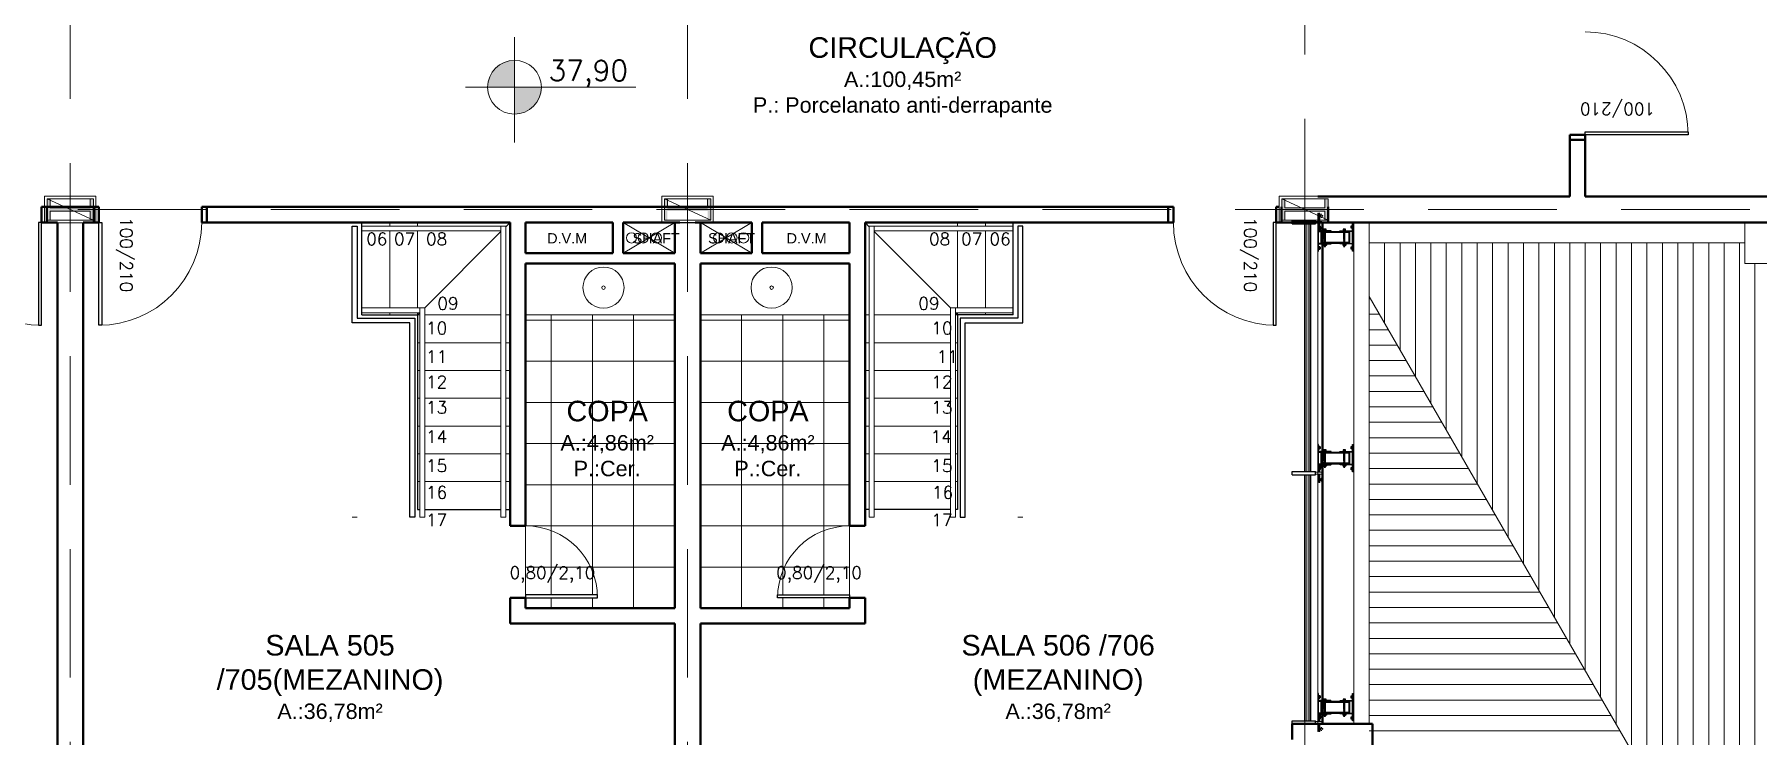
# Model space of a CAD drawing. Header units: millimetres. Extents: x 705 to 840, y 133 to 501.
# Drawn here: x 740.84 to 757.59, y 289.51 to 296.33 of the extents above; entities that cross this region are included whole.
import ezdxf

# ---------------------------------------------------------------- set-up
doc = ezdxf.new("R2010")
doc.units = ezdxf.units.MM
doc.header["$LTSCALE"] = 10
doc.linetypes.add('DASHED2', pattern=[0.375, 0.25, -0.125])
doc.layers.get('0').update_dxf_attribs({"color": 90})
doc.layers.add('ACCESORIO', color=90, linetype='Continuous')
doc.layers.add('VIDRO', color=140, linetype='Continuous')
for name, color, linetype, lineweight in [('CINZA', 252, 'Continuous', 13), ('cinza 03', 252, 'Continuous', 13), ('COTA', 90, 'Continuous', 9), ('HACHT', 90, 'Continuous', 9), ('HID', 16, 'Continuous', 20), ('linha estutura', 252, 'Continuous', 13), ('PAREDES', 50, 'Continuous', 50), ('PAREDES 2', 50, 'Continuous', 50), ('Pilares', 16, 'Continuous', 20), ('pn 02', 16, 'Continuous', 20), ('PN-01', 90, 'Continuous', 13), ('PN-03', 180, 'Continuous', 30), ('texto', 16, 'Continuous', 20)]:
    doc.layers.add(name, color=color, linetype=linetype, lineweight=lineweight)
doc.styles.get("Standard").update_dxf_attribs({"font": 'simplex.shx'})

# ---------------------------------------------------------------- blocks, each defined once
blk = doc.blocks.new('SPIDER')
at = {"layer": 'HACHT'}
blk.add_line((-0.289, -0.009), (-0.289, 0.009), dxfattribs=at)
at = {"layer": 'PN-01'}
for p, q in [((-0.264, 0.063), (-0.304, 0.063)), ((-0.293, 0.067), (-0.299, 0.07)), ((-0.294, 0.066), (-0.299, 0.069)), ((-0.264, 0.064), (-0.299, 0.064)), ((-0.264, 0.062), (-0.299, 0.062)), ((-0.294, 0.06), (-0.299, 0.058)), ((-0.293, 0.059), (-0.299, 0.056)), ((-0.264, 0.064), (-0.298, 0.064)), ((-0.289, 0.066), (-0.294, 0.066)), ((-0.289, 0.06), (-0.294, 0.06)), ((-0.289, 0.067), (-0.293, 0.067)), ((-0.289, 0.059), (-0.293, 0.059)), ((-0.283, 0.079), (-0.289, 0.079)), ((-0.283, 0.048), (-0.289, 0.048)), ((-0.228, 0.009), (-0.289, 0.009)), ((-0.279, 0.072), (-0.283, 0.079)), ((-0.279, 0.055), (-0.283, 0.048)), ((-0.27, 0.072), (-0.279, 0.072)), ((-0.27, 0.055), (-0.279, 0.055)), ((-0.264, 0.089), (-0.27, 0.089)), ((-0.27, 0.089), (-0.27, 0.009)), ((-0.264, 0.078), (-0.27, 0.078)), ((-0.264, 0.048), (-0.27, 0.048)), ((-0.264, 0.034), (-0.27, 0.034)), ((-0.264, 0.089), (-0.264, 0.009)), ((-0.258, 0.072), (-0.264, 0.076)), ((-0.258, 0.055), (-0.264, 0.051)), ((-0.262, 0.074), (-0.262, 0.052)), ((-0.261, 0.074), (-0.261, 0.053)), ((-0.26, 0.073), (-0.26, 0.053)), ((-0.258, 0.089), (-0.252, 0.089)), ((-0.258, 0.089), (-0.258, 0.08)), ((-0.258, 0.08), (-0.258, 0.047)), ((-0.258, 0.047), (-0.258, 0.009)), ((-0.258, 0.034), (-0.252, 0.034)), ((-0.252, 0.089), (-0.252, 0.009)), ((-0.264, -0.063), (-0.304, -0.063)), ((-0.293, -0.059), (-0.299, -0.056)), ((-0.294, -0.06), (-0.299, -0.058)), ((-0.264, -0.062), (-0.299, -0.062)), ((-0.264, -0.064), (-0.299, -0.064)), ((-0.294, -0.066), (-0.299, -0.069)), ((-0.293, -0.067), (-0.299, -0.07)), ((-0.264, -0.064), (-0.298, -0.064)), ((-0.289, -0.06), (-0.294, -0.06)), ((-0.289, -0.066), (-0.294, -0.066)), ((-0.289, -0.059), (-0.293, -0.059)), ((-0.289, -0.067), (-0.293, -0.067)), ((-0.228, -0.009), (-0.289, -0.009)), ((-0.283, -0.048), (-0.289, -0.048)), ((-0.283, -0.079), (-0.289, -0.079)), ((-0.279, -0.055), (-0.283, -0.048)), ((-0.279, -0.072), (-0.283, -0.079)), ((-0.27, -0.055), (-0.279, -0.055)), ((-0.27, -0.072), (-0.279, -0.072)), ((-0.27, -0.089), (-0.27, -0.009)), ((-0.264, -0.034), (-0.27, -0.034)), ((-0.264, -0.048), (-0.27, -0.048)), ((-0.264, -0.078), (-0.27, -0.078)), ((-0.264, -0.089), (-0.27, -0.089)), ((-0.264, -0.089), (-0.264, -0.009)), ((-0.258, -0.055), (-0.264, -0.051)), ((-0.258, -0.072), (-0.264, -0.076)), ((-0.262, -0.074), (-0.262, -0.052)), ((-0.261, -0.074), (-0.261, -0.053)), ((-0.26, -0.073), (-0.26, -0.053)), ((-0.258, -0.047), (-0.258, -0.009)), ((-0.258, -0.034), (-0.252, -0.034)), ((-0.258, -0.08), (-0.258, -0.047)), ((-0.258, -0.089), (-0.258, -0.08)), ((-0.258, -0.089), (-0.252, -0.089)), ((-0.252, -0.089), (-0.252, -0.009))]:
    blk.add_line(p, q, dxfattribs=at)
at = {"layer": 'PN-03'}
for p, q in [((-0.228, -0.015), (-0.228, 0.015)), ((0, 0.015), (-0.228, 0.015)), ((0, -0.015), (0, 0.015)), ((0, -0.015), (-0.228, -0.015))]:
    blk.add_line(p, q, dxfattribs=at)
blk = doc.blocks.new('BLO253')
blk.add_lwpolyline([(39.6, 2, -0.4142136), (40.6, 1, 0.4142136), (41.6, 0), (91.5, 0, 0.4142136), (92.5, 1), (92.5, 4, 0.4142136), (91.5, 5), (49.6, 5, -0.4142136), (44.6, 10), (44.6, 89, 0.4142136), (43.6, 90), (41.6, 90, 0.4142136), (40.6, 89), (40.6, 6.5, -0.4142136), (39.1, 5), (-39.1, 5, -0.4142136), (-40.6, 6.5), (-40.6, 89, 0.4142136), (-41.6, 90), (-43.6, 90, 0.4142136), (-44.6, 89), (-44.6, 10, -0.4142136), (-49.6, 5), (-91.5, 5, 0.4142136), (-92.5, 4), (-92.5, 1, 0.4142136), (-91.5, 0), (-41.6, 0, 0.4142136), (-40.6, 1, -0.4142136), (-39.6, 2)], format="xyb", close=True)
blk = doc.blocks.new('CAB-BUL')
for p, q in [((-6, 11), (6, 11)), ((-4, 2), (-4, 9)), ((-4, 1), (-4, 2)), ((4, 2), (4, 9)), ((4, 1), (4, 2))]:
    blk.add_line(p, q)
blk.add_lwpolyline([(-9, 1), (9, 1), (9, 0), (-9, 0)], close=True)
blk.add_lwpolyline([(8, 9, 0.888889), (4, 9, 0.50025), (-4, 9, 0.88987), (-8, 9), (-8, 2), (8, 2)], format="xyb", close=True)
blk = doc.blocks.new('TUERCA')
for p, q in [((-7, -2), (7, -2)), ((7, -10), (-7, -10)), ((-5, -11), (3, -10)), ((-5, -12), (4, -11)), ((-5, -13), (4, -12)), ((-5, -14), (4, -13)), ((-5, -16), (4, -14)), ((-4, -8), (-4, -3)), ((-3, -16), (4, -16)), ((4, -3), (4, -8))]:
    blk.add_line(p, q)
blk.add_lwpolyline([(-9, 0), (9, 0), (9, -2), (-9, -2)], close=True)
blk.add_lwpolyline([(-4, -8, -0.666895), (-9, -8), (-9, -3, -0.666895), (-4, -3, -0.349005), (4, -3, -0.666667), (9, -3), (9, -8, -0.666667), (4, -8, -0.349005)], format="xyb", close=True)
blk.add_lwpolyline([(-4, -10), (-3, -10), (-5, -11), (-3, -11), (-5, -12), (-3, -12), (-5, -13), (-3, -14), (-5, -14), (-3, -15), (-5, -16), (-3, -16), (3, -16), (4, -16), (3, -15), (4, -14), (3, -14), (4, -13), (3, -13), (4, -12), (3, -11), (4, -11), (3, -10), (4, -10)])
blk = doc.blocks.new('fixação madeira')
at = {"layer": 'ACCESORIO'}
for p, q in [((-0.052, -0.063), (-0.05, -0.076)), ((-0.05, -0.063), (-0.048, -0.076)), ((-0.048, -0.063), (-0.047, -0.076)), ((-0.047, -0.063), (-0.045, -0.076)), ((-0.045, -0.063), (-0.043, -0.076)), ((-0.043, -0.063), (-0.041, -0.076)), ((-0.041, -0.063), (-0.039, -0.076)), ((-0.039, -0.063), (-0.038, -0.076)), ((-0.038, -0.063), (-0.036, -0.076)), ((-0.036, -0.063), (-0.034, -0.076)), ((-0.034, -0.063), (-0.032, -0.076)), ((-0.032, -0.063), (-0.03, -0.076)), ((-0.03, -0.063), (-0.029, -0.076)), ((-0.029, -0.063), (-0.027, -0.076)), ((-0.027, -0.063), (-0.025, -0.076)), ((-0.025, -0.063), (-0.023, -0.076)), ((-0.023, -0.063), (-0.021, -0.076)), ((-0.021, -0.063), (-0.02, -0.076)), ((-0.02, -0.063), (-0.018, -0.076)), ((-0.018, -0.063), (-0.016, -0.076)), ((-0.016, -0.063), (-0.014, -0.076)), ((-0.014, -0.063), (-0.012, -0.076)), ((-0.012, -0.076), (-0.012, -0.063)), ((-0.052, -0.251), (-0.05, -0.264)), ((-0.05, -0.251), (-0.048, -0.264)), ((-0.048, -0.251), (-0.047, -0.264)), ((-0.047, -0.251), (-0.045, -0.264)), ((-0.045, -0.251), (-0.043, -0.264)), ((-0.043, -0.251), (-0.041, -0.264)), ((-0.041, -0.251), (-0.039, -0.264)), ((-0.039, -0.251), (-0.038, -0.264)), ((-0.038, -0.251), (-0.036, -0.264)), ((-0.036, -0.251), (-0.034, -0.264)), ((-0.034, -0.251), (-0.032, -0.264)), ((-0.032, -0.251), (-0.03, -0.264)), ((-0.03, -0.251), (-0.029, -0.264)), ((-0.029, -0.251), (-0.027, -0.264)), ((-0.027, -0.251), (-0.025, -0.264)), ((-0.025, -0.251), (-0.023, -0.264)), ((-0.023, -0.251), (-0.021, -0.264)), ((-0.021, -0.251), (-0.02, -0.264)), ((-0.02, -0.251), (-0.018, -0.264)), ((-0.018, -0.251), (-0.016, -0.264)), ((-0.016, -0.251), (-0.014, -0.264)), ((-0.014, -0.251), (-0.012, -0.264)), ((-0.012, -0.264), (-0.012, -0.251))]:
    blk.add_line(p, q, dxfattribs=at)
for points in [[(-0.06, -0.034), (0.057, -0.034), (0.057, -0.308), (-0.06, -0.308)], [(-0.052, -0.042), (0.049, -0.042), (0.049, -0.3), (-0.052, -0.3)]]:
    blk.add_lwpolyline(points, close=True, dxfattribs=at)
for points in [[(0.049, -0.063), (-0.014, -0.063), (-0.015, -0.066), (-0.016, -0.063), (-0.017, -0.066), (-0.018, -0.063), (-0.018, -0.066), (-0.02, -0.063), (-0.02, -0.066), (-0.021, -0.063), (-0.022, -0.066), (-0.023, -0.063), (-0.024, -0.066), (-0.025, -0.063), (-0.026, -0.066), (-0.027, -0.063), (-0.027, -0.066), (-0.029, -0.063), (-0.029, -0.066), (-0.03, -0.063), (-0.031, -0.066), (-0.032, -0.063), (-0.033, -0.066), (-0.034, -0.063), (-0.035, -0.066), (-0.036, -0.063), (-0.036, -0.066), (-0.038, -0.063), (-0.038, -0.066), (-0.039, -0.063), (-0.04, -0.066), (-0.041, -0.063), (-0.042, -0.066), (-0.043, -0.063), (-0.044, -0.066), (-0.045, -0.063), (-0.045, -0.066), (-0.047, -0.063), (-0.047, -0.066), (-0.048, -0.063), (-0.049, -0.066), (-0.05, -0.063), (-0.051, -0.066), (-0.052, -0.063)], [(-0.052, -0.076), (-0.051, -0.074), (-0.05, -0.076), (-0.05, -0.074), (-0.048, -0.076), (-0.048, -0.074), (-0.047, -0.076), (-0.046, -0.074), (-0.045, -0.076), (-0.044, -0.074), (-0.043, -0.076), (-0.042, -0.074), (-0.041, -0.076), (-0.041, -0.074), (-0.039, -0.076), (-0.039, -0.074), (-0.038, -0.076), (-0.037, -0.074), (-0.036, -0.076), (-0.035, -0.074), (-0.034, -0.076), (-0.033, -0.074), (-0.032, -0.076), (-0.032, -0.074), (-0.03, -0.076), (-0.03, -0.074), (-0.029, -0.076), (-0.028, -0.074), (-0.027, -0.076), (-0.026, -0.074), (-0.025, -0.076), (-0.024, -0.074), (-0.023, -0.076), (-0.023, -0.074), (-0.021, -0.076), (-0.021, -0.074), (-0.02, -0.076), (-0.019, -0.074), (-0.018, -0.076), (-0.017, -0.074), (-0.016, -0.076), (-0.015, -0.074), (-0.014, -0.076), (-0.014, -0.074), (-0.012, -0.076), (0.049, -0.076)], [(0.049, -0.251), (-0.014, -0.251), (-0.015, -0.253), (-0.016, -0.251), (-0.017, -0.253), (-0.018, -0.251), (-0.018, -0.253), (-0.02, -0.251), (-0.02, -0.253), (-0.021, -0.251), (-0.022, -0.253), (-0.023, -0.251), (-0.024, -0.253), (-0.025, -0.251), (-0.026, -0.253), (-0.027, -0.251), (-0.027, -0.253), (-0.029, -0.251), (-0.029, -0.253), (-0.03, -0.251), (-0.031, -0.253), (-0.032, -0.251), (-0.033, -0.253), (-0.034, -0.251), (-0.035, -0.253), (-0.036, -0.251), (-0.036, -0.253), (-0.038, -0.251), (-0.038, -0.253), (-0.039, -0.251), (-0.04, -0.253), (-0.041, -0.251), (-0.042, -0.253), (-0.043, -0.251), (-0.044, -0.253), (-0.045, -0.251), (-0.045, -0.253), (-0.047, -0.251), (-0.047, -0.253), (-0.048, -0.251), (-0.049, -0.253), (-0.05, -0.251), (-0.051, -0.253), (-0.052, -0.251)], [(-0.052, -0.264), (-0.051, -0.262), (-0.05, -0.264), (-0.05, -0.262), (-0.048, -0.264), (-0.048, -0.262), (-0.047, -0.264), (-0.046, -0.262), (-0.045, -0.264), (-0.044, -0.262), (-0.043, -0.264), (-0.042, -0.262), (-0.041, -0.264), (-0.041, -0.262), (-0.039, -0.264), (-0.039, -0.262), (-0.038, -0.264), (-0.037, -0.262), (-0.036, -0.264), (-0.035, -0.262), (-0.034, -0.264), (-0.033, -0.262), (-0.032, -0.264), (-0.032, -0.262), (-0.03, -0.264), (-0.03, -0.262), (-0.029, -0.264), (-0.028, -0.262), (-0.027, -0.264), (-0.026, -0.262), (-0.025, -0.264), (-0.024, -0.262), (-0.023, -0.264), (-0.023, -0.262), (-0.021, -0.264), (-0.021, -0.262), (-0.02, -0.264), (-0.019, -0.262), (-0.018, -0.264), (-0.017, -0.262), (-0.016, -0.264), (-0.015, -0.262), (-0.014, -0.264), (-0.014, -0.262), (-0.012, -0.264), (0.049, -0.264)]]:
    blk.add_lwpolyline(points, dxfattribs=at)
at = {"layer": 'ACCESORIO', "xscale": 0.001440000000002328, "yscale": 0.001440000000002328, "zscale": 0.00144, "rotation": 180}
blk.add_blockref('BLO253', (-0.001, 0.001), dxfattribs=at)
at = {"layer": 'ACCESORIO', "linetype": 'Continuous', "xscale": 0.001440000000002328, "yscale": 0.001440000000002328, "zscale": 0.00144}
for name, p, rotation in [('CAB-BUL', (-0.105, -0.006), 180), ('TUERCA', (-0.066, -0.07), 270), ('CAB-BUL', (0.063, -0.07), 270), ('CAB-BUL', (0.1, -0.006), 180), ('CAB-BUL', (0.063, -0.258), 270)]:
    blk.add_blockref(name, p, dxfattribs=dict(at, rotation=rotation))
at = {"layer": 'ACCESORIO', "xscale": -0.001440000000002328, "yscale": 0.001440000000002328, "zscale": 0.00144}
blk.add_blockref('BLO253', (-0.001, -0.345), dxfattribs=at)
at = {"layer": 'ACCESORIO', "linetype": 'Continuous', "xscale": -0.001440000000002328, "yscale": 0.001440000000002328, "zscale": 0.00144}
for p in [(-0.105, -0.338), (0.1, -0.338)]:
    blk.add_blockref('CAB-BUL', p, dxfattribs=at)
at = {"layer": 'ACCESORIO', "color": 252, "linetype": 'Continuous', "xscale": 0.001440000000002328, "yscale": 0.001440000000002328, "zscale": 0.00144, "rotation": 270}
blk.add_blockref('TUERCA', (-0.066, -0.258), dxfattribs=at)

msp = doc.modelspace()

# ---------------------------------------------------------------- hatches: boundary and pattern name
at = {"layer": 'cinza 03'}
h = msp.add_hatch(color=256, dxfattribs=at)
h.paths.add_polyline_path([(745.509, 296.075, 0.414214), (745.247, 295.814), (745.509, 295.814)])
h.paths.add_polyline_path([(745.509, 295.553, 0.414214), (745.77, 295.814), (745.509, 295.814)])
h = msp.add_hatch(dxfattribs=at)
h.set_pattern_fill('_USER', color=256, scale=0.15, style=0, pattern_type=0)
h.set_pattern_definition([(0, (759.06589, 139.85784), (0, 0.15), [])])
h.paths.add_polyline_path([(753.816, 293.781), (753.816, 289.326), (753.848, 289.326), (753.848, 286.626), (756.792, 286.626), (757.37, 287.626)])
h.paths.add_polyline_path([(755.603, 288.389), (755.603, 286.862), (754.868, 287.626)], flags=16)
h.paths.add_polyline_path([(756.792, 286.626), (753.848, 286.626), (753.848, 283.326), (753.516, 283.326), (753.516, 282.914), (754.649, 282.914)])
h.paths.add_polyline_path([(754.649, 282.914), (753.516, 282.914), (753.516, 280.951)])
h.paths.add_polyline_path([(767.741, 294.301), (765.191, 289.884), (765.191, 286.626), (767.741, 286.626)])
h.paths.add_polyline_path([(765.654, 288.389), (766.388, 287.626), (765.654, 286.862)], flags=16)
h.paths.add_polyline_path([(767.741, 286.626), (765.191, 286.626), (765.191, 285.367), (766.607, 282.914), (767.741, 282.914)])
h.paths.add_polyline_path([(767.741, 282.914), (766.607, 282.914), (767.741, 280.951)])
h.paths.add_polyline_path([(765.191, 286.626), (764.464, 286.626), (765.191, 285.367)])
h.paths.add_polyline_path([(765.191, 289.884), (763.887, 287.626), (764.464, 286.626), (765.191, 286.626)])
h = msp.add_hatch(dxfattribs=at)
h.set_pattern_fill('_USER', color=256, scale=0.15, angle=90, style=0, pattern_type=0)
h.set_pattern_definition([(90, (759.06589, 139.85784), (-0.15, 9e-18), [])])
h.paths.add_polyline_path([(765.191, 294.301), (760.716, 294.301), (760.716, 294.101), (759.191, 294.101), (759.191, 287.626), (763.887, 287.626), (765.191, 289.884)])
h.paths.add_polyline_path([(761.272, 289.391), (759.745, 289.391), (760.509, 290.126)], flags=16)
h.paths.add_polyline_path([(767.741, 294.301), (765.191, 294.301), (765.191, 289.884)])
h.paths.add_polyline_path([(759.191, 294.101), (759.116, 294.101), (757.466, 294.101), (757.466, 294.301), (753.816, 294.301), (753.816, 293.781), (757.37, 287.626), (759.191, 287.626)])
h.paths.add_polyline_path([(759.191, 287.626), (757.37, 287.626), (756.792, 286.626), (759.191, 286.626)])
h.paths.add_polyline_path([(763.887, 287.626), (759.191, 287.626), (759.191, 286.626), (764.464, 286.626)])
h.paths.add_polyline_path([(765.191, 285.367), (764.464, 286.626), (759.191, 286.626), (759.191, 282.914), (765.191, 282.914)])
h.paths.add_polyline_path([(761.272, 285.86), (760.509, 285.125), (759.745, 285.86)], flags=16)
h.paths.add_polyline_path([(765.191, 285.367), (765.191, 282.914), (766.607, 282.914)])
h.paths.add_polyline_path([(766.607, 282.914), (765.191, 282.914), (765.191, 280.951), (767.741, 280.951)])
h.paths.add_polyline_path([(765.191, 282.914), (759.191, 282.914), (759.191, 280.951), (765.191, 280.951)])
h.paths.add_polyline_path([(759.191, 282.914), (754.649, 282.914), (753.516, 280.951), (759.191, 280.951)])
h.paths.add_polyline_path([(759.191, 286.626), (756.792, 286.626), (754.649, 282.914), (759.191, 282.914)])
h = msp.add_hatch(dxfattribs=at)
h.set_pattern_fill('_USER', color=256, scale=0.4, style=0, double=1, pattern_type=0)
h.set_pattern_definition([(0, (747.0659, 290.7505), (0, 0.4), []), (90, (747.0659, 290.7505), (-0.4, 2e-17), [])])
h.paths.add_polyline_path([(747.066, 293.601), (745.616, 293.601), (745.616, 291.551, -0.401712), (746.315, 290.881), (746.316, 290.881), (746.316, 290.851), (745.616, 290.851), (745.616, 290.751), (747.066, 290.751)])
h.paths.add_polyline_path([(745.616, 291.551), (745.616, 290.881), (746.315, 290.881, 0.401712)], flags=16)
h.paths.add_polyline_path([(745.907, 292.817), (746.913, 292.817), (746.913, 291.892), (745.907, 291.892)], flags=24)
h.paths.add_polyline_path([(745.416, 290.95), (746.376, 290.95), (746.376, 291.224), (745.416, 291.224)], flags=9)
h = msp.add_hatch(dxfattribs=at)
h.set_pattern_fill('_USER', color=256, scale=0.4, style=0, double=1, pattern_type=0)
h.set_pattern_definition([(180, (747.3159, 290.7505), (0, 0.4), []), (90, (747.3159, 290.7505), (0.4, 2e-17), [])])
h.paths.add_polyline_path([(747.316, 290.751), (748.766, 290.751), (748.766, 290.851), (748.066, 290.851), (748.066, 290.881), (748.067, 290.881, -0.401712), (748.766, 291.551), (748.766, 293.601), (747.316, 293.601)])
h.paths.add_polyline_path([(748.067, 290.881), (748.766, 290.881), (748.766, 291.551, 0.401712)], flags=16)
h.paths.add_polyline_path([(747.469, 292.817), (748.474, 292.817), (748.474, 291.892), (747.469, 291.892)], flags=24)
h.paths.add_polyline_path([(748.006, 290.95), (748.966, 290.95), (748.966, 291.224), (748.006, 291.224)], flags=9)
at = {"layer": 'Pilares'}
for points in [[(740.966, 294.731), (740.966, 294.521), (740.996, 294.521), (740.996, 294.611), (741.386, 294.611), (741.386, 294.521), (741.416, 294.521), (741.416, 294.731), (741.386, 294.731), (741.386, 294.641), (740.996, 294.641), (740.996, 294.731)], [(746.966, 294.731), (746.966, 294.521), (746.996, 294.521), (746.996, 294.611), (747.386, 294.611), (747.386, 294.521), (747.416, 294.521), (747.416, 294.731), (747.386, 294.731), (747.386, 294.641), (746.996, 294.641), (746.996, 294.731)], [(752.966, 294.731), (752.966, 294.521), (752.996, 294.521), (752.996, 294.611), (753.386, 294.611), (753.386, 294.521), (753.416, 294.521), (753.416, 294.731), (753.386, 294.731), (753.386, 294.641), (752.996, 294.641), (752.996, 294.731)]]:
    msp.add_hatch(color=256, dxfattribs=at).paths.add_polyline_path(points)

# ---------------------------------------------------------------- linework, layer by layer
at = {"layer": 'CINZA'}
for p, q in [((753.194, 294.496), (753.194, 292.078)), ((753.209, 294.486), (753.209, 292.078)), ((753.228, 294.486), (753.228, 292.078)), ((753.243, 294.486), (753.243, 292.078)), ((753.194, 292.048), (753.194, 289.656)), ((753.209, 292.048), (753.209, 289.656)), ((753.228, 292.048), (753.228, 289.656)), ((753.243, 292.048), (753.243, 289.656))]:
    msp.add_line(p, q, dxfattribs=at)
at = {"layer": 'cinza 03'}
for p, q in [((747.066, 294.201), (746.566, 294.501)), ((746.566, 294.201), (747.066, 294.501)), ((747.116, 294.501), (747.266, 294.501)), ((747.266, 294.501), (747.116, 294.501)), ((747.116, 294.501), (747.266, 294.501)), ((747.266, 294.501), (747.116, 294.501)), ((747.316, 294.201), (747.816, 294.501)), ((747.816, 294.201), (747.316, 294.501)), ((757.466, 294.101), (757.466, 294.501)), ((753.816, 294.301), (757.466, 294.301)), ((759.116, 294.101), (757.466, 294.101)), ((753.816, 293.781), (757.37, 287.626)), ((745.616, 290.851), (745.616, 291.551)), ((748.766, 290.851), (748.766, 291.551))]:
    msp.add_line(p, q, dxfattribs=at)
for points in [[(743.98, 291.635), (743.932, 291.635)], [(750.402, 291.635), (750.45, 291.635)]]:
    msp.add_lwpolyline(points, dxfattribs=at)
for centre in [(746.646, 294.35), (746.76, 294.35), (746.889, 294.35), (747.492, 294.35), (747.622, 294.35), (747.736, 294.35)]:
    msp.add_circle(centre, 0.05, dxfattribs=at)
for centre, radius, start, end in [((755.916, 295.352), 1, 0, 90), ((740.913, 294.501), 1, 180, 270), ((741.469, 294.501), 1, 270, 0), ((752.913, 294.501), 1, 180, 270), ((745.616, 290.851), 0.7, 0, 90), ((748.766, 290.851), 0.7, 90, 180)]:
    msp.add_arc(centre, radius, start, end, dxfattribs=at)
at = {"layer": 'COTA'}
for p, q in [((745.509, 296.302), (745.509, 295.276)), ((745.034, 295.814), (746.688, 295.814))]:
    msp.add_line(p, q, dxfattribs=at)
msp.add_circle((745.509, 295.814), 0.261, dxfattribs=at)
at = {"layer": 'HACHT'}
for p, q in [((753.188, 294.486), (753.188, 292.078)), ((753.248, 294.486), (753.248, 292.078)), ((753.188, 292.048), (753.188, 289.656)), ((753.248, 292.048), (753.248, 289.656))]:
    msp.add_line(p, q, dxfattribs=at)
at = {"layer": 'HID'}
for p, q in [((747.066, 293.601), (745.616, 293.601)), ((747.316, 293.601), (748.766, 293.601))]:
    msp.add_line(p, q, dxfattribs=at)
for centre, radius in [((746.374, 293.867), 0.2), ((748.008, 293.867), 0.2), ((746.374, 293.867), 0.0172), ((748.008, 293.867), 0.0172)]:
    msp.add_circle(centre, radius, dxfattribs=at)
at = {"layer": 'linha estutura', "linetype": 'DASHED2', "ltscale": 0.5}
for p, q in [((741.191, 280.701), (741.191, 309.854)), ((747.191, 280.701), (747.191, 309.854)), ((753.191, 279.256), (753.191, 309.854)), ((724.39, 294.626), (771.017, 294.626))]:
    msp.add_line(p, q, dxfattribs=at)
at = {"layer": 'PAREDES'}
for p, q in [((755.766, 295.352), (755.916, 295.352)), ((755.766, 295.302), (755.916, 295.302)), ((740.913, 294.651), (740.913, 294.501)), ((740.963, 294.651), (740.963, 294.501)), ((741.419, 294.651), (741.419, 294.501)), ((741.469, 294.651), (741.469, 294.501)), ((742.469, 294.651), (742.469, 294.501)), ((742.519, 294.651), (742.519, 294.501)), ((751.863, 294.651), (751.863, 294.501)), ((751.913, 294.651), (751.913, 294.501)), ((752.913, 294.651), (752.913, 294.501)), ((752.963, 294.651), (752.963, 294.501)), ((753.419, 294.651), (753.419, 294.501))]:
    msp.add_line(p, q, dxfattribs=at)
at = {"layer": 'PAREDES 2'}
for p, q in [((755.766, 294.751), (755.766, 295.352)), ((755.916, 295.352), (755.916, 294.751)), ((740.913, 294.651), (741.469, 294.651)), ((742.519, 294.651), (742.469, 294.651)), ((742.469, 294.651), (751.913, 294.651)), ((751.863, 294.651), (751.913, 294.651)), ((752.913, 294.651), (752.941, 294.651)), ((753.316, 294.751), (755.766, 294.751)), ((755.916, 294.751), (761.941, 294.751)), ((740.913, 294.501), (741.066, 294.501)), ((741.066, 294.501), (741.066, 286.756)), ((741.316, 294.501), (741.316, 286.756)), ((741.316, 294.501), (741.469, 294.501)), ((745.466, 294.501), (742.469, 294.501)), ((745.466, 294.501), (745.466, 291.551)), ((745.616, 294.501), (745.616, 294.201)), ((745.616, 294.501), (746.466, 294.501)), ((746.466, 294.501), (745.616, 294.501)), ((746.466, 294.501), (745.916, 294.501)), ((746.466, 294.201), (746.466, 294.501)), ((747.066, 294.501), (746.566, 294.501)), ((747.116, 294.501), (746.566, 294.501)), ((746.566, 294.501), (747.116, 294.501)), ((746.566, 294.201), (746.566, 294.501)), ((747.066, 294.201), (747.066, 294.501)), ((747.066, 294.201), (747.066, 294.501)), ((747.266, 294.501), (747.816, 294.501)), ((747.816, 294.501), (747.266, 294.501)), ((747.316, 294.501), (747.816, 294.501)), ((747.316, 294.201), (747.316, 294.501)), ((747.316, 294.201), (747.316, 294.501)), ((747.816, 294.501), (747.316, 294.501)), ((747.816, 294.201), (747.816, 294.501)), ((747.916, 294.501), (748.466, 294.501)), ((747.916, 294.201), (747.916, 294.501)), ((748.766, 294.501), (747.916, 294.501)), ((747.916, 294.501), (748.766, 294.501)), ((748.766, 294.501), (747.916, 294.501)), ((748.766, 294.501), (748.766, 294.201)), ((751.913, 294.501), (748.916, 294.501)), ((748.916, 294.501), (748.916, 291.551)), ((752.913, 294.501), (753.469, 294.501)), ((753.316, 294.501), (762.191, 294.501)), ((746.466, 294.201), (745.616, 294.201)), ((747.066, 294.101), (745.616, 294.101)), ((745.616, 294.101), (745.616, 291.551)), ((747.066, 294.201), (746.566, 294.201)), ((747.066, 290.751), (747.066, 294.101)), ((747.066, 290.751), (747.066, 294.101)), ((747.316, 294.201), (747.816, 294.201)), ((747.316, 294.101), (748.766, 294.101)), ((747.316, 290.751), (747.316, 294.101)), ((747.316, 290.751), (747.316, 294.101)), ((747.916, 294.201), (748.766, 294.201)), ((748.766, 294.101), (748.766, 291.551)), ((745.616, 291.551), (745.466, 291.551)), ((748.766, 291.551), (748.916, 291.551)), ((745.616, 290.851), (745.466, 290.851)), ((745.466, 290.851), (745.466, 290.751)), ((745.466, 290.751), (745.466, 290.601)), ((745.616, 290.851), (745.616, 290.751)), ((747.066, 290.751), (745.616, 290.751)), ((747.316, 290.751), (748.766, 290.751)), ((748.766, 290.851), (748.916, 290.851)), ((748.766, 290.851), (748.766, 290.751)), ((748.916, 290.851), (748.916, 290.751)), ((748.916, 290.751), (748.916, 290.601)), ((747.066, 290.601), (745.466, 290.601)), ((747.066, 286.756), (747.066, 290.601)), ((747.316, 290.601), (748.916, 290.601)), ((747.316, 286.756), (747.316, 290.601)), ((753.848, 289.626), (753.066, 289.626)), ((753.066, 289.626), (753.066, 289.476)), ((753.848, 289.626), (753.848, 283.626))]:
    msp.add_line(p, q, dxfattribs=at)
at = {"layer": 'Pilares'}
for p, q in [((740.941, 294.756), (740.941, 294.496)), ((740.941, 294.756), (741.441, 294.756)), ((740.966, 294.731), (741.416, 294.731)), ((741.416, 294.521), (740.966, 294.731)), ((741.441, 294.756), (741.441, 294.496)), ((746.941, 294.756), (746.941, 294.496)), ((746.941, 294.756), (747.441, 294.756)), ((746.966, 294.731), (747.416, 294.731)), ((747.416, 294.521), (746.966, 294.731)), ((746.996, 294.641), (746.996, 294.731)), ((746.996, 294.641), (747.386, 294.641)), ((747.386, 294.641), (747.386, 294.731)), ((747.441, 294.756), (747.441, 294.496)), ((752.941, 294.756), (752.941, 294.496)), ((752.941, 294.756), (753.441, 294.756)), ((752.966, 294.731), (753.416, 294.731)), ((753.416, 294.521), (752.966, 294.731)), ((752.996, 294.641), (752.996, 294.731)), ((752.996, 294.641), (753.386, 294.641)), ((752.996, 294.521), (752.996, 294.611)), ((752.996, 294.611), (753.386, 294.611)), ((753.386, 294.641), (753.386, 294.731)), ((753.386, 294.521), (753.386, 294.611)), ((740.941, 294.496), (741.441, 294.496)), ((740.966, 294.521), (741.416, 294.521)), ((747.441, 294.496), (746.941, 294.496)), ((747.416, 294.521), (746.966, 294.521)), ((752.941, 294.496), (753.441, 294.496)), ((752.966, 294.521), (753.416, 294.521))]:
    msp.add_line(p, q, dxfattribs=at)
at = {"layer": 'Pilares', "linetype": 'Continuous'}
for p, q in [((740.996, 294.641), (740.996, 294.731)), ((740.996, 294.641), (741.386, 294.641)), ((740.996, 294.521), (740.996, 294.611)), ((740.996, 294.611), (741.386, 294.611)), ((741.386, 294.641), (741.386, 294.731)), ((741.386, 294.521), (741.386, 294.611))]:
    msp.add_line(p, q, dxfattribs=at)
for points in [[(740.996, 294.731), (740.966, 294.731), (740.966, 294.521), (740.996, 294.521)], [(741.386, 294.521), (741.416, 294.521), (741.416, 294.731), (741.386, 294.731)]]:
    msp.add_lwpolyline(points, dxfattribs=at)
at = {"layer": 'Pilares'}
for points in [[(746.996, 294.731), (746.966, 294.731), (746.966, 294.521), (746.996, 294.521)], [(747.386, 294.521), (747.416, 294.521), (747.416, 294.731), (747.386, 294.731)], [(752.996, 294.731), (752.966, 294.731), (752.966, 294.521), (752.996, 294.521)], [(753.386, 294.521), (753.416, 294.521), (753.416, 294.731), (753.386, 294.731)]]:
    msp.add_lwpolyline(points, dxfattribs=at)
at = {"layer": 'pn 02'}
for p, q in [((753.666, 289.626), (753.666, 294.501)), ((753.816, 289.626), (753.816, 294.501))]:
    msp.add_line(p, q, dxfattribs=at)
at = {"layer": 'PN-01'}
for p, q in [((744.296, 294.465), (744.296, 294.501)), ((744.566, 294.465), (744.566, 294.501)), ((745.424, 294.459), (745.466, 294.501)), ((748.957, 294.459), (748.916, 294.501)), ((749.816, 294.465), (749.816, 294.501)), ((750.086, 294.465), (750.086, 294.501)), ((753.316, 294.496), (753.316, 289.626)), ((744.296, 293.67), (744.296, 294.417)), ((744.566, 293.67), (744.566, 294.417)), ((744.636, 293.67), (745.377, 294.412)), ((749.746, 293.67), (749.005, 294.412)), ((749.816, 293.67), (749.816, 294.417)), ((750.086, 293.67), (750.086, 294.417)), ((744.296, 293.601), (744.296, 293.623)), ((744.566, 293.601), (744.566, 293.623)), ((744.566, 293.601), (744.588, 293.623)), ((744.566, 293.601), (744.588, 293.601)), ((744.636, 293.601), (745.377, 293.601)), ((745.424, 293.601), (745.466, 293.601)), ((748.957, 293.601), (748.916, 293.601)), ((749.746, 293.601), (749.005, 293.601)), ((749.816, 293.601), (749.794, 293.623)), ((749.816, 293.601), (749.794, 293.601)), ((749.816, 293.601), (749.816, 293.623)), ((750.086, 293.601), (750.086, 293.623)), ((744.566, 293.331), (744.588, 293.331)), ((744.636, 293.331), (745.377, 293.331)), ((745.424, 293.331), (745.466, 293.331)), ((748.957, 293.331), (748.916, 293.331)), ((749.746, 293.331), (749.005, 293.331)), ((749.816, 293.331), (749.794, 293.331)), ((744.566, 293.061), (744.588, 293.061)), ((744.636, 293.061), (745.377, 293.061)), ((745.424, 293.061), (745.466, 293.061)), ((748.957, 293.061), (748.916, 293.061)), ((749.746, 293.061), (749.005, 293.061)), ((749.816, 293.061), (749.794, 293.061)), ((744.566, 292.791), (744.588, 292.791)), ((744.636, 292.791), (745.377, 292.791)), ((745.424, 292.791), (745.466, 292.791)), ((748.957, 292.791), (748.916, 292.791)), ((749.746, 292.791), (749.005, 292.791)), ((749.816, 292.791), (749.794, 292.791)), ((744.566, 292.521), (744.588, 292.521)), ((744.636, 292.521), (745.377, 292.521)), ((745.424, 292.521), (745.466, 292.521)), ((748.957, 292.521), (748.916, 292.521)), ((749.746, 292.521), (749.005, 292.521)), ((749.816, 292.521), (749.794, 292.521)), ((744.566, 292.251), (744.588, 292.251)), ((744.636, 292.251), (745.377, 292.251)), ((745.424, 292.251), (745.466, 292.251)), ((748.957, 292.251), (748.916, 292.251)), ((749.746, 292.251), (749.005, 292.251)), ((749.816, 292.251), (749.794, 292.251)), ((744.566, 291.981), (744.588, 291.981)), ((744.636, 291.981), (745.377, 291.981)), ((745.424, 291.981), (745.466, 291.981)), ((748.957, 291.981), (748.916, 291.981)), ((749.746, 291.981), (749.005, 291.981)), ((749.816, 291.981), (749.794, 291.981))]:
    msp.add_line(p, q, dxfattribs=at)
for points in [[(744.026, 294.465), (745.424, 294.465), (745.424, 294.417)], [(750.356, 294.465), (748.957, 294.465), (748.957, 294.417)], [(745.377, 294.417), (744.026, 294.417)], [(749.005, 294.417), (750.356, 294.417)], [(744.026, 293.67), (744.636, 293.67), (744.636, 293.623)], [(744.588, 293.623), (744.027, 293.623)], [(744.636, 293.67), (744.636, 291.635), (744.588, 291.635), (744.588, 293.67)], [(749.746, 293.67), (749.746, 291.635), (749.794, 291.635), (749.794, 293.67)], [(750.356, 293.67), (749.746, 293.67), (749.746, 293.623)], [(749.794, 293.623), (750.355, 293.623)]]:
    msp.add_lwpolyline(points, dxfattribs=at)
for points in [[(745.424, 291.635), (745.377, 291.635), (745.377, 294.465), (745.424, 294.465)], [(748.957, 291.635), (749.005, 291.635), (749.005, 294.465), (748.957, 294.465)]]:
    msp.add_lwpolyline(points, close=True, dxfattribs=at)
at = {"layer": 'PN-03', "ltscale": 0.1}
for p, q in [((744.026, 293.601), (744.026, 294.501)), ((750.356, 293.601), (750.356, 294.501)), ((744.026, 293.601), (744.566, 293.601)), ((744.566, 293.601), (744.566, 291.711)), ((750.356, 293.601), (749.816, 293.601)), ((749.816, 293.601), (749.816, 291.711)), ((744.566, 291.711), (744.588, 291.711)), ((744.636, 291.711), (745.377, 291.711)), ((745.424, 291.711), (745.466, 291.711)), ((748.957, 291.711), (748.916, 291.711)), ((749.746, 291.711), (749.005, 291.711)), ((749.816, 291.711), (749.794, 291.711))]:
    msp.add_line(p, q, dxfattribs=at)
at = {"layer": 'PN-03'}
for points in [[(755.916, 295.352), (755.916, 295.382), (756.916, 295.382), (756.916, 295.352)], [(740.913, 294.501), (740.883, 294.501), (740.883, 293.501), (740.913, 293.501)], [(741.469, 294.501), (741.499, 294.501), (741.499, 293.501), (741.469, 293.501)], [(752.913, 294.501), (752.883, 294.501), (752.883, 293.501), (752.913, 293.501)], [(745.616, 290.851), (746.316, 290.851), (746.316, 290.881), (745.616, 290.881)], [(748.766, 290.851), (748.066, 290.851), (748.066, 290.881), (748.766, 290.881)]]:
    msp.add_lwpolyline(points, close=True, dxfattribs=at)
at = {"layer": 'PN-03', "ltscale": 0.1}
for points in [[(743.932, 293.523), (743.932, 294.465), (743.98, 294.465), (743.98, 293.571)], [(750.45, 293.523), (750.45, 294.465), (750.402, 294.465), (750.402, 293.571)], [(744.493, 293.523), (743.932, 293.523)], [(743.98, 293.571), (744.54, 293.571), (744.54, 293.523)], [(744.54, 293.571), (744.54, 291.635), (744.493, 291.635), (744.493, 293.523)], [(750.402, 293.571), (749.841, 293.571), (749.841, 293.523)], [(749.841, 293.571), (749.841, 291.635), (749.889, 291.635), (749.889, 293.523)], [(749.889, 293.523), (750.45, 293.523)]]:
    msp.add_lwpolyline(points, dxfattribs=at)
at = {"layer": 'VIDRO'}
for p, q in [((753.355, 294.496), (753.355, 289.626)), ((753.365, 294.496), (753.365, 289.626))]:
    msp.add_line(p, q, dxfattribs=at)

# ---------------------------------------------------------------- block references
at = {"layer": 'cinza 03', "xscale": -1}
for p in [(753.066, 294.501), (753.066, 292.063), (753.066, 289.641)]:
    msp.add_blockref('SPIDER', p, dxfattribs=at)
at = {"layer": 'cinza 03', "rotation": 90}
for p in [(753.317, 294.356), (753.317, 292.211), (753.317, 289.789)]:
    msp.add_blockref('fixação madeira', p, dxfattribs=at)

# ---------------------------------------------------------------- texts
at = {"layer": 'COTA'}
msp.add_text('37,90', height=0.2, dxfattribs=at).set_placement((745.841, 295.877))
at = {"layer": 'COTA', "attachment_point": 2}
for s, insert, char_height, width in [('{\\fArial|b0|i0|c0|p34;CIRCULAÇÃO\\P\\H0.75x;A.:100,45m²\\PP.: Porcelanato anti-derrapante}', (749.282, 296.3), 0.2, 4.861), ('{\\fArial|b0|i0|c0|p34;D.V.M}', (746.021, 294.396), 0.1, 0.55043), ('{\\fArial|b0|i0|c0|p34;SHAFT}', (746.886, 294.396), 0.1, 0.50418), ('{\\fArial|b0|i0|c0|p34;SHAFT}', (747.619, 294.396), 0.1, 0.45505), ('{\\fArial|b0|i0|c0|p34;D.V.M}', (748.348, 294.396), 0.1, 0.51916), ('{\\fArial|b0|i0|c0|p34;COPA\\P\\H0.75x;A.:4,86m²\\PP.:Cer.}', (746.41, 292.767), 0.2, 1.3), ('{\\fArial|b0|i0|c0|p34;COPA\\P\\H0.75x;A.:4,86m²\\PP.:Cer.}', (747.972, 292.767), 0.2, 1.3), ('{\\fArial|b0|i0|c0|p34;SALA 505 /705(MEZANINO)\\P\\H0.75x;A.:36,78m²}', (743.716, 290.491), 0.2, 2.812), ('{\\fArial|b0|i0|c0|p34;SALA 506 /706 (MEZANINO)\\P\\H0.75x;A.:36,78m²}', (750.793, 290.491), 0.2, 2.812)]:
    msp.add_mtext(s, dxfattribs=dict(at, insert=insert, char_height=char_height, width=width))
at = {"layer": 'texto'}
for rotation, p in [(180, (756.595, 295.663)), (270, (741.676, 294.552)), (270, (752.602, 294.552))]:
    msp.add_text('100/210', height=0.12, rotation=rotation, dxfattribs=at).set_placement(p)
for s, p in [('06', (744.068, 294.279)), ('07', (744.338, 294.279)), ('08', (744.649, 294.279)), ('08', (749.538, 294.279)), ('07', (749.85, 294.279)), ('06', (750.126, 294.279)), ('09', (744.759, 293.653)), ('09', (749.434, 293.653)), ('10', (744.649, 293.413)), ('10', (749.561, 293.413)), ('11', (744.649, 293.136)), ('11', (749.612, 293.136)), ('12', (744.649, 292.89)), ('12', (749.561, 292.89)), ('13', (744.649, 292.642)), ('13', (749.561, 292.642)), ('14', (744.649, 292.359)), ('14', (749.555, 292.359)), ('15', (744.649, 292.075)), ('15', (749.561, 292.075)), ('16', (744.649, 291.816)), ('16', (749.567, 291.816)), ('17', (744.649, 291.549)), ('17', (749.561, 291.549)), ('0,80/2,10', (745.461, 291.036)), ('0,80/2,10', (748.052, 291.036))]:
    msp.add_text(s, height=0.12, dxfattribs=at).set_placement(p)

doc.saveas('drawing.dxf')
